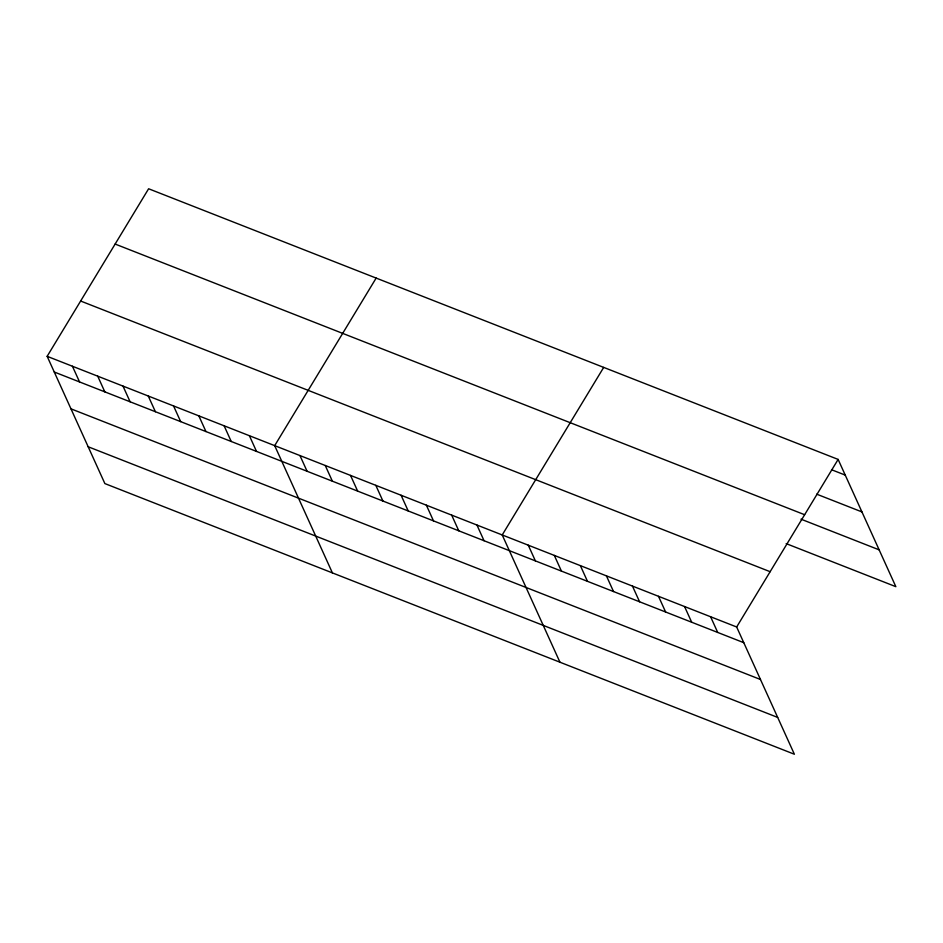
<?xml version="1.0" encoding="UTF-8"?>
<svg xmlns="http://www.w3.org/2000/svg" width="943" height="943" viewBox="0 0 943 943"><rect width="100%" height="100%" fill="white"/><g stroke="black" fill="none" stroke-linecap="round" stroke-linejoin="round"><path stroke-width="1.41" d="M47.15 356.324L736.66 626.989L794.383 754.235L104.873 483.582L47.15 356.324L148.617 188.765L838.127 459.418L895.85 586.676L786.179 543.616M376.163 278.079L274.684 445.65L332.407 572.896M603.697 367.393L502.218 534.964L559.942 662.21M736.66 626.989L838.127 459.418M831.537 469.732L845.246 475.107M816.697 494.167L861.949 511.919M115.14 244.06L804.638 514.713M801.008 519.18L879.147 549.852M80.638 301.029L770.136 571.694M54.27 372.014L743.768 642.678M70.973 408.838L760.471 679.49M88.17 446.758L777.68 717.423M710.609 616.769L717.717 632.447M684.559 606.538L691.679 622.227M658.509 596.318L665.628 612.007M632.458 586.086L639.578 601.775M606.42 575.867L613.528 591.556M580.369 565.635L587.477 581.324M554.319 555.415L561.439 571.104M528.269 545.184L535.388 560.873M476.946 525.039L484.054 540.728M451.662 515.114L458.781 530.803M426.377 505.189L433.497 520.878M401.093 495.264L408.213 510.953M375.809 485.339L382.929 501.028M350.537 475.413L357.645 491.103M325.252 465.5L332.372 481.178M299.968 455.575L307.088 471.264M249.4 435.725L256.52 451.414M224.128 425.8L231.235 441.489M198.843 415.875L205.963 431.564M173.559 405.95L180.679 421.639M148.275 396.025L155.395 411.714M122.991 386.1L130.11 401.789M97.718 376.174L104.826 391.864M72.434 366.249L79.554 381.939"/></g></svg>
